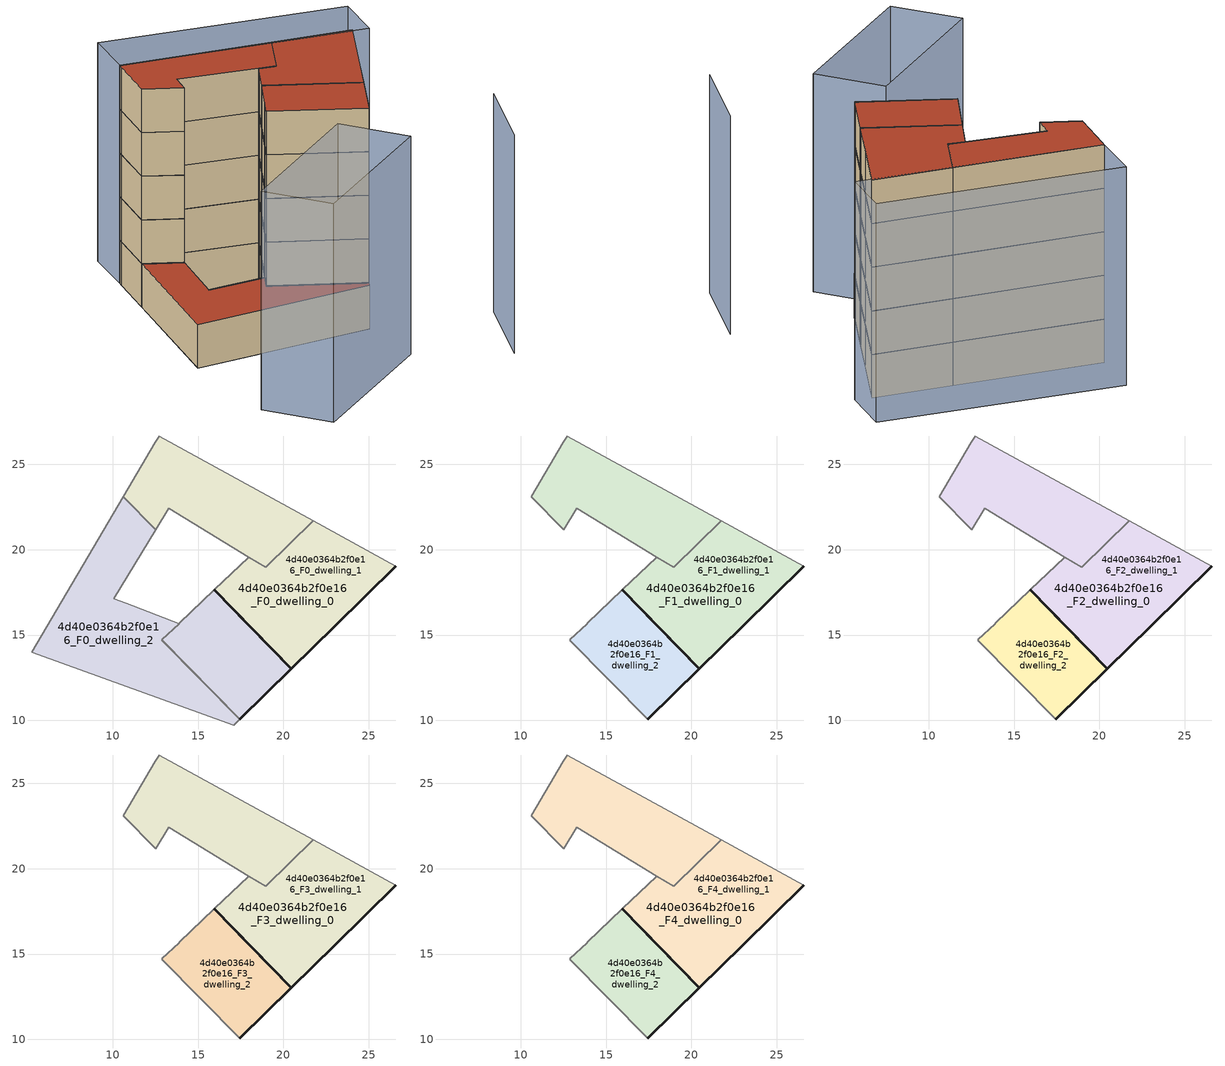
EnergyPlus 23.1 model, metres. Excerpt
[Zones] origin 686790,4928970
4d40e0364b2f0e16_F0_dwelling_0
 floor ground (EU_floor_Construction): 23.02,15.52 26.6,19.02 21.76,21.69 18.97,18.96 17.98,19.56 15.96,17.64 16.77,16.81 20.47,13.03 z0; 21.76,21.69 12.71,26.67 12.49,26.29 10.61,23.11 12.51,21.16 13.28,22.42 17.98,19.57 17.98,19.56 18.97,18.96 z0
 wall outside (EU_wall_Construction): 26.6,19.02 23.03,15.52 20.47,13.03 16.77,16.81 z0:3
 wall adiabatic (EU_wall_Construction): 16.77,16.81 15.96,17.64 17.98,19.56 / 18.97,18.96 21.76,21.69 26.6,19.02 z0:3
 wall to 4d40e0364b2f0e16_F0_dwelling_1 (EU_wall_Construction): 17.98,19.56 18.97,18.96 z0:3
4d40e0364b2f0e16_F0_dwelling_1
 floor ground (EU_floor_Construction): 23.02,15.52 26.6,19.02 21.76,21.69 18.97,18.96 17.98,19.56 15.96,17.64 16.77,16.81 20.47,13.03 z0; 21.76,21.69 12.71,26.67 12.49,26.29 10.61,23.11 12.51,21.16 13.28,22.42 17.98,19.57 17.98,19.56 18.97,18.96 z0
 wall adiabatic (EU_wall_Construction): 17.98,19.56 17.98,19.57 13.28,22.42 12.52,21.16 / 12.51,21.16 10.61,23.11 12.49,26.29 12.71,26.67 21.76,21.69 18.97,18.96 z0:3
4d40e0364b2f0e16_F0_dwelling_2
 floor ground (EU_floor_Construction): 17.44,10.05 12.88,14.71 13.89,15.67 10.78,16.85 10.06,17.12 12.51,21.16 10.61,23.11 5.23,14 17.1,9.72 z0; 20.47,13.03 15.96,17.64 13.9,15.68 13.89,15.67 12.88,14.71 17.44,10.05 z0
 wall outside (EU_wall_Construction): 15.96,17.64 20.47,13.03 17.44,10.05 z0:3
 wall adiabatic (EU_wall_Construction): 17.44,10.05 12.88,14.71 / 13.89,15.67 13.9,15.68 15.96,17.64 z0:3
 wall to 4d40e0364b2f0e16_F0_dwelling_3 (EU_wall_Construction): 12.88,14.71 13.89,15.67 z0:3
 roof outside (EU_floor_Construction): 12.51,21.16 10.06,17.12 10.78,16.85 13.89,15.67 12.88,14.71 17.44,10.05 17.1,9.72 5.23,14 10.61,23.11 z3
4d40e0364b2f0e16_F0_dwelling_3
 floor ground (EU_floor_Construction): 17.44,10.05 12.88,14.71 13.89,15.67 10.78,16.85 10.06,17.12 12.51,21.16 10.61,23.11 5.23,14 17.1,9.72 z0; 20.47,13.03 15.96,17.64 13.9,15.68 13.89,15.67 12.88,14.71 17.44,10.05 z0
 wall adiabatic (EU_wall_Construction): 12.88,14.71 17.44,10.05 17.1,9.72 5.23,14 10.61,23.11 12.52,21.16 10.06,17.12 10.78,16.85 13.89,15.67 z0:3
 roof outside (EU_roof_Construction): 12.51,21.16 10.06,17.12 10.78,16.85 13.89,15.67 12.88,14.71 17.44,10.05 17.1,9.72 5.23,14 10.61,23.11 z3; 15.96,17.64 20.47,13.03 17.44,10.05 12.88,14.71 13.89,15.67 13.9,15.68 z3
4d40e0364b2f0e16_F1_dwelling_0
 floor outside (EU_floor_Construction): 23.02,15.52 26.6,19.02 21.76,21.69 18.97,18.96 17.98,19.56 15.96,17.64 16.77,16.81 20.47,13.03 z3; 21.76,21.69 12.71,26.67 12.49,26.29 10.61,23.11 12.51,21.16 13.28,22.42 17.98,19.57 17.98,19.56 18.97,18.96 z3
 wall outside (EU_wall_Construction): 26.6,19.02 23.03,15.52 20.47,13.03 16.77,16.81 z3:6
 wall adiabatic (EU_wall_Construction): 16.77,16.81 15.96,17.64 17.98,19.56 / 18.97,18.96 21.76,21.69 26.6,19.02 z3:6
 wall to 4d40e0364b2f0e16_F1_dwelling_1 (EU_wall_Construction): 17.98,19.56 18.97,18.96 z3:6
4d40e0364b2f0e16_F1_dwelling_1
 floor to 4d40e0364b2f0e16_F0_dwelling_1 (EU_floor_Construction): 23.02,15.52 26.6,19.02 21.76,21.69 18.97,18.96 17.98,19.56 15.96,17.64 16.77,16.81 20.47,13.03 z3; 21.76,21.69 12.71,26.67 12.49,26.29 10.61,23.11 12.51,21.16 13.28,22.42 17.98,19.57 17.98,19.56 18.97,18.96 z3
 wall adiabatic (EU_wall_Construction): 17.98,19.56 17.98,19.57 13.28,22.42 12.52,21.16 10.61,23.11 12.49,26.29 12.71,26.67 21.76,21.69 18.97,18.96 z3:6
4d40e0364b2f0e16_F1_dwelling_2
 floor to 4d40e0364b2f0e16_F0_dwelling_2 (EU_floor_Construction): 20.47,13.03 15.96,17.64 13.9,15.68 13.89,15.67 12.88,14.71 17.44,10.05 z3
 wall outside (EU_wall_Construction): 15.96,17.64 20.47,13.03 17.44,10.05 z3:6
 wall adiabatic (EU_wall_Construction): 17.44,10.05 12.88,14.71 13.89,15.67 13.9,15.68 15.96,17.64 z3:6
4d40e0364b2f0e16_F2_dwelling_0
 floor outside (EU_floor_Construction): 23.02,15.52 26.6,19.02 21.76,21.69 18.97,18.96 17.98,19.56 15.96,17.64 16.77,16.81 20.47,13.03 z6; 21.76,21.69 12.71,26.67 12.49,26.29 10.61,23.11 12.51,21.16 13.28,22.42 17.98,19.57 17.98,19.56 18.97,18.96 z6
 wall outside (EU_wall_Construction): 26.6,19.02 23.03,15.52 20.47,13.03 16.77,16.81 z6:9
 wall adiabatic (EU_wall_Construction): 16.77,16.81 15.96,17.64 17.98,19.56 / 18.97,18.96 21.76,21.69 26.6,19.02 z6:9
 wall to 4d40e0364b2f0e16_F2_dwelling_1 (EU_wall_Construction): 17.98,19.56 18.97,18.96 z6:9
4d40e0364b2f0e16_F2_dwelling_1
 floor to 4d40e0364b2f0e16_F1_dwelling_1 (EU_floor_Construction): 23.02,15.52 26.6,19.02 21.76,21.69 18.97,18.96 17.98,19.56 15.96,17.64 16.77,16.81 20.47,13.03 z6; 21.76,21.69 12.71,26.67 12.49,26.29 10.61,23.11 12.51,21.16 13.28,22.42 17.98,19.57 17.98,19.56 18.97,18.96 z6
 wall adiabatic (EU_wall_Construction): 17.98,19.56 17.98,19.57 13.28,22.42 12.52,21.16 10.61,23.11 12.49,26.29 12.71,26.67 21.76,21.69 18.97,18.96 z6:9
4d40e0364b2f0e16_F2_dwelling_2
 floor to 4d40e0364b2f0e16_F1_dwelling_2 (EU_floor_Construction): 20.47,13.03 15.96,17.64 13.9,15.68 13.89,15.67 12.88,14.71 17.44,10.05 z6
 wall outside (EU_wall_Construction): 15.96,17.64 20.47,13.03 17.44,10.05 z6:9
 wall adiabatic (EU_wall_Construction): 17.44,10.05 12.88,14.71 13.89,15.67 13.9,15.68 15.96,17.64 z6:9
4d40e0364b2f0e16_F3_dwelling_0
 floor outside (EU_floor_Construction): 23.02,15.52 26.6,19.02 21.76,21.69 18.97,18.96 17.98,19.56 15.96,17.64 16.77,16.81 20.47,13.03 z9; 21.76,21.69 12.71,26.67 12.49,26.29 10.61,23.11 12.51,21.16 13.28,22.42 17.98,19.57 17.98,19.56 18.97,18.96 z9
 wall outside (EU_wall_Construction): 26.6,19.02 23.03,15.52 20.47,13.03 16.77,16.81 z9:12
 wall adiabatic (EU_wall_Construction): 16.77,16.81 15.96,17.64 17.98,19.56 / 18.97,18.96 21.76,21.69 26.6,19.02 z9:12
 wall to 4d40e0364b2f0e16_F3_dwelling_1 (EU_wall_Construction): 17.98,19.56 18.97,18.96 z9:12
4d40e0364b2f0e16_F3_dwelling_1
 floor to 4d40e0364b2f0e16_F2_dwelling_1 (EU_floor_Construction): 23.02,15.52 26.6,19.02 21.76,21.69 18.97,18.96 17.98,19.56 15.96,17.64 16.77,16.81 20.47,13.03 z9; 21.76,21.69 12.71,26.67 12.49,26.29 10.61,23.11 12.51,21.16 13.28,22.42 17.98,19.57 17.98,19.56 18.97,18.96 z9
 wall adiabatic (EU_wall_Construction): 17.98,19.56 17.98,19.57 13.28,22.42 12.52,21.16 10.61,23.11 12.49,26.29 12.71,26.67 21.76,21.69 18.97,18.96 z9:12
4d40e0364b2f0e16_F3_dwelling_2
 floor to 4d40e0364b2f0e16_F2_dwelling_2 (EU_floor_Construction): 20.47,13.03 15.96,17.64 13.9,15.68 13.89,15.67 12.88,14.71 17.44,10.05 z9
 wall outside (EU_wall_Construction): 15.96,17.64 20.47,13.03 17.44,10.05 z9:12
 wall adiabatic (EU_wall_Construction): 17.44,10.05 12.88,14.71 13.89,15.67 13.9,15.68 15.96,17.64 z9:12
4d40e0364b2f0e16_F4_dwelling_0
 floor outside (EU_floor_Construction): 23.02,15.52 26.6,19.02 21.76,21.69 18.97,18.96 17.98,19.56 15.96,17.64 16.77,16.81 20.47,13.03 z12; 21.76,21.69 12.71,26.67 12.49,26.29 10.61,23.11 12.51,21.16 13.28,22.42 17.98,19.57 17.98,19.56 18.97,18.96 z12
 wall outside (EU_wall_Construction): 26.6,19.02 23.03,15.52 20.47,13.03 16.77,16.81 z12:15
 wall adiabatic (EU_wall_Construction): 16.77,16.81 15.96,17.64 17.98,19.56 / 18.97,18.96 21.76,21.69 26.6,19.02 z12:15
 wall to 4d40e0364b2f0e16_F4_dwelling_1 (EU_wall_Construction): 17.98,19.56 18.97,18.96 z12:15
 roof outside (EU_roof_Construction): 21.76,21.69 18.97,18.96 17.98,19.56 17.98,19.57 13.28,22.42 12.51,21.16 10.61,23.11 12.49,26.29 12.71,26.67 z15; 26.6,19.02 23.02,15.52 20.47,13.03 16.77,16.81 15.96,17.64 17.98,19.56 18.97,18.96 21.76,21.69 z15
4d40e0364b2f0e16_F4_dwelling_1
 floor to 4d40e0364b2f0e16_F3_dwelling_1 (EU_floor_Construction): 23.02,15.52 26.6,19.02 21.76,21.69 18.97,18.96 17.98,19.56 15.96,17.64 16.77,16.81 20.47,13.03 z12; 21.76,21.69 12.71,26.67 12.49,26.29 10.61,23.11 12.51,21.16 13.28,22.42 17.98,19.57 17.98,19.56 18.97,18.96 z12
 wall adiabatic (EU_wall_Construction): 17.98,19.56 17.98,19.57 13.28,22.42 12.52,21.16 10.61,23.11 12.49,26.29 12.71,26.67 21.76,21.69 18.97,18.96 z12:15
 roof outside (EU_roof_Construction): 21.76,21.69 18.97,18.96 17.98,19.56 17.98,19.57 13.28,22.42 12.51,21.16 10.61,23.11 12.49,26.29 12.71,26.67 z15; 26.6,19.02 23.02,15.52 20.47,13.03 16.77,16.81 15.96,17.64 17.98,19.56 18.97,18.96 21.76,21.69 z15
4d40e0364b2f0e16_F4_dwelling_2
 floor to 4d40e0364b2f0e16_F3_dwelling_2 (EU_floor_Construction): 20.47,13.03 15.96,17.64 13.9,15.68 13.89,15.67 12.88,14.71 17.44,10.05 z12
 wall outside (EU_wall_Construction): 15.96,17.64 20.47,13.03 17.44,10.05 z12:15
 wall adiabatic (EU_wall_Construction): 17.44,10.05 12.88,14.71 13.89,15.67 13.9,15.68 15.96,17.64 z12:15
 roof outside (EU_roof_Construction): 15.96,17.64 20.47,13.03 17.44,10.05 12.88,14.71 13.89,15.67 13.9,15.68 z15
shading: 19.91,0.14 24.3,5.48 / 2.62,6.63 14.23,9.95 / 14.23,9.95 15.61,5.11 / 15.61,5.11 4,1.78 / 4,1.78 2.62,6.63 / 14.62,30.06 29.37,21.72 / 29.37,21.72 27.46,18.34 / 27.46,18.34 12.71,26.67 / 12.71,26.67 14.62,30.06 z0:15
[Building]
EU S2 Campaign: North Axis=0; Terrain=City; Solar Distribution=FullExterior
[Site:Location]
Bologna: Latitude=44.5; Longitude=11.25; Time Zone=1; Elevation=37
[SizingPeriod:WeatherFileDays]
AnnualSizingPeriod: Begin Month=1; Begin Day of Month=1; End Month=12; End Day of Month=31; Day of Week for Start Day=Monday; Use Weather File Daylight Saving Period=No; Use Weather File Rain and Snow Indicators=No
[MATERIAL]
EU_InternalMass_Material: Roughness=MediumRough; Thickness=0.1; Conductivity=1; Density=1800; Specific Heat=900; Thermal Absorptance=0.9; Solar Absorptance=0.7; Visible Absorptance=0.7
[MATERIAL:NOMASS] Roughness=MediumRough; Thermal Absorptance=0.9; Solar Absorptance=0.7; Visible Absorptance=0.7
Name | Thermal Resistance
EU_wall_NoMass | 0.905828
EU_roof_NoMass | 0.37593
EU_floor_NoMass | 0.67114
[CONSTRUCTION]
EU_wall_Construction: EU_wall_NoMass
EU_roof_Construction: EU_roof_NoMass
EU_floor_Construction: EU_floor_NoMass
EU_InternalMass_Construction: EU_InternalMass_Material
[ZONE] Type=1; Multiplier=1; Ceiling Height=autocalculate; Floor Area=autocalculate; Part of Total Floor Area=Yes
Name | Volume
4d40e0364b2f0e16_F0_dwelling_0; 4d40e0364b2f0e16_F1_dwelling_0; 4d40e0364b2f0e16_F2_dwelling_0; 4d40e0364b2f0e16_F3_dwelling_0; 4d40e0364b2f0e16_F4_dwelling_0; 4d40e0364b2f0e16_F0_dwelling_1; 4d40e0364b2f0e16_F1_dwelling_1; 4d40e0364b2f0e16_F2_dwelling_1; 4d40e0364b2f0e16_F3_dwelling_1; 4d40e0364b2f0e16_F4_dwelling_1 | 246.913
4d40e0364b2f0e16_F0_dwelling_2; 4d40e0364b2f0e16_F0_dwelling_3 | 246.9375
4d40e0364b2f0e16_F1_dwelling_2; 4d40e0364b2f0e16_F2_dwelling_2; 4d40e0364b2f0e16_F3_dwelling_2; 4d40e0364b2f0e16_F4_dwelling_2 | 82.7637
[INTERNALMASS] Construction=EU_InternalMass_Construction
Name | Zone or ZoneList | Surface Area
4d40e0364b2f0e16_F0_dwelling_0_EU_InternalMass | 4d40e0364b2f0e16_F0_dwelling_0 | 44.4985
4d40e0364b2f0e16_F0_dwelling_1_EU_InternalMass | 4d40e0364b2f0e16_F0_dwelling_1 | 37.8074
4d40e0364b2f0e16_F0_dwelling_2_EU_InternalMass | 4d40e0364b2f0e16_F0_dwelling_2 | 27.5879
4d40e0364b2f0e16_F0_dwelling_3_EU_InternalMass | 4d40e0364b2f0e16_F0_dwelling_3 | 54.7267
4d40e0364b2f0e16_F1_dwelling_0_EU_InternalMass | 4d40e0364b2f0e16_F1_dwelling_0 | 39.5972
4d40e0364b2f0e16_F1_dwelling_1_EU_InternalMass | 4d40e0364b2f0e16_F1_dwelling_1 | 40.45
4d40e0364b2f0e16_F1_dwelling_2_EU_InternalMass | 4d40e0364b2f0e16_F1_dwelling_2 | 84.5751
4d40e0364b2f0e16_F2_dwelling_0_EU_InternalMass | 4d40e0364b2f0e16_F2_dwelling_0 | 39.5972
4d40e0364b2f0e16_F2_dwelling_1_EU_InternalMass | 4d40e0364b2f0e16_F2_dwelling_1 | 40.45
4d40e0364b2f0e16_F2_dwelling_2_EU_InternalMass | 4d40e0364b2f0e16_F2_dwelling_2 | 84.5751
4d40e0364b2f0e16_F3_dwelling_0_EU_InternalMass | 4d40e0364b2f0e16_F3_dwelling_0 | 39.5972
4d40e0364b2f0e16_F3_dwelling_1_EU_InternalMass | 4d40e0364b2f0e16_F3_dwelling_1 | 40.45
4d40e0364b2f0e16_F3_dwelling_2_EU_InternalMass | 4d40e0364b2f0e16_F3_dwelling_2 | 84.5751
4d40e0364b2f0e16_F4_dwelling_0_EU_InternalMass | 4d40e0364b2f0e16_F4_dwelling_0 | 39.5972
4d40e0364b2f0e16_F4_dwelling_1_EU_InternalMass | 4d40e0364b2f0e16_F4_dwelling_1 | 40.45
4d40e0364b2f0e16_F4_dwelling_2_EU_InternalMass | 4d40e0364b2f0e16_F4_dwelling_2 | 84.5751
[OTHEREQUIPMENT] Fuel Type=Electricity; Design Level Calculation Method=Watts/Area; Power per Zone Floor Area=1; Fraction Latent=0; Fraction Radiant=0; Fraction Lost=0; Carbon Dioxide Generation Rate=0; EndUse Subcategory=EU_Step8_InternalGains
Name | Zone or ZoneList or Space or SpaceList | Schedule
EU_Step8_InternalGain_4d40e0364b2f0e16_F0_dwelling_0_f000 | 4d40e0364b2f0e16_F0_dwelling_0 | EU_Step8_GainSchedule_4d40e0364b2f0e16_F0_dwelling_0_f000
EU_Step8_InternalGain_4d40e0364b2f0e16_F0_dwelling_1_f000 | 4d40e0364b2f0e16_F0_dwelling_1 | EU_Step8_GainSchedule_4d40e0364b2f0e16_F0_dwelling_1_f000
EU_Step8_InternalGain_4d40e0364b2f0e16_F0_dwelling_2_f000 | 4d40e0364b2f0e16_F0_dwelling_2 | EU_Step8_GainSchedule_4d40e0364b2f0e16_F0_dwelling_2_f000
EU_Step8_InternalGain_4d40e0364b2f0e16_F0_dwelling_3_f000 | 4d40e0364b2f0e16_F0_dwelling_3 | EU_Step8_GainSchedule_4d40e0364b2f0e16_F0_dwelling_3_f000
EU_Step8_InternalGain_4d40e0364b2f0e16_F1_dwelling_0_f000 | 4d40e0364b2f0e16_F1_dwelling_0 | EU_Step8_GainSchedule_4d40e0364b2f0e16_F1_dwelling_0_f000
EU_Step8_InternalGain_4d40e0364b2f0e16_F1_dwelling_1_f000 | 4d40e0364b2f0e16_F1_dwelling_1 | EU_Step8_GainSchedule_4d40e0364b2f0e16_F1_dwelling_1_f000
EU_Step8_InternalGain_4d40e0364b2f0e16_F1_dwelling_2_f000 | 4d40e0364b2f0e16_F1_dwelling_2 | EU_Step8_GainSchedule_4d40e0364b2f0e16_F1_dwelling_2_f000
EU_Step8_InternalGain_4d40e0364b2f0e16_F2_dwelling_0_f000 | 4d40e0364b2f0e16_F2_dwelling_0 | EU_Step8_GainSchedule_4d40e0364b2f0e16_F2_dwelling_0_f000
EU_Step8_InternalGain_4d40e0364b2f0e16_F2_dwelling_1_f000 | 4d40e0364b2f0e16_F2_dwelling_1 | EU_Step8_GainSchedule_4d40e0364b2f0e16_F2_dwelling_1_f000
EU_Step8_InternalGain_4d40e0364b2f0e16_F2_dwelling_2_f000 | 4d40e0364b2f0e16_F2_dwelling_2 | EU_Step8_GainSchedule_4d40e0364b2f0e16_F2_dwelling_2_f000
EU_Step8_InternalGain_4d40e0364b2f0e16_F3_dwelling_0_f000 | 4d40e0364b2f0e16_F3_dwelling_0 | EU_Step8_GainSchedule_4d40e0364b2f0e16_F3_dwelling_0_f000
EU_Step8_InternalGain_4d40e0364b2f0e16_F3_dwelling_1_f000 | 4d40e0364b2f0e16_F3_dwelling_1 | EU_Step8_GainSchedule_4d40e0364b2f0e16_F3_dwelling_1_f000
EU_Step8_InternalGain_4d40e0364b2f0e16_F3_dwelling_2_f000 | 4d40e0364b2f0e16_F3_dwelling_2 | EU_Step8_GainSchedule_4d40e0364b2f0e16_F3_dwelling_2_f000
EU_Step8_InternalGain_4d40e0364b2f0e16_F4_dwelling_0_f000 | 4d40e0364b2f0e16_F4_dwelling_0 | EU_Step8_GainSchedule_4d40e0364b2f0e16_F4_dwelling_0_f000
EU_Step8_InternalGain_4d40e0364b2f0e16_F4_dwelling_1_f000 | 4d40e0364b2f0e16_F4_dwelling_1 | EU_Step8_GainSchedule_4d40e0364b2f0e16_F4_dwelling_1_f000
EU_Step8_InternalGain_4d40e0364b2f0e16_F4_dwelling_2_f000 | 4d40e0364b2f0e16_F4_dwelling_2 | EU_Step8_GainSchedule_4d40e0364b2f0e16_F4_dwelling_2_f000
[ZONEVENTILATION:DESIGNFLOWRATE] Schedule=EU_AlwaysOn; Design Flow Rate Calculation Method=AirChanges/Hour; Air Changes per Hour=0.73129; Ventilation Type=Natural; Fan Pressure Rise=0; Fan Total Efficiency=1; Constant Term Coefficient=1; Temperature Term Coefficient=0; Velocity Term Coefficient=0; Velocity Squared Term Coefficient=0; Minimum Indoor Temperature=-100; Maximum Indoor Temperature=100; Delta Temperature=-100; Minimum Outdoor Temperature=-100; Maximum Outdoor Temperature=100; Maximum Wind Speed=40
Name | Zone or ZoneList or Space or SpaceList
EU_ConstantAir_4d40e0364b2f0e16_F0_dwelling_0 | 4d40e0364b2f0e16_F0_dwelling_0
EU_ConstantAir_4d40e0364b2f0e16_F0_dwelling_1 | 4d40e0364b2f0e16_F0_dwelling_1
EU_ConstantAir_4d40e0364b2f0e16_F0_dwelling_2 | 4d40e0364b2f0e16_F0_dwelling_2
EU_ConstantAir_4d40e0364b2f0e16_F0_dwelling_3 | 4d40e0364b2f0e16_F0_dwelling_3
EU_ConstantAir_4d40e0364b2f0e16_F1_dwelling_0 | 4d40e0364b2f0e16_F1_dwelling_0
EU_ConstantAir_4d40e0364b2f0e16_F1_dwelling_1 | 4d40e0364b2f0e16_F1_dwelling_1
EU_ConstantAir_4d40e0364b2f0e16_F1_dwelling_2 | 4d40e0364b2f0e16_F1_dwelling_2
EU_ConstantAir_4d40e0364b2f0e16_F2_dwelling_0 | 4d40e0364b2f0e16_F2_dwelling_0
EU_ConstantAir_4d40e0364b2f0e16_F2_dwelling_1 | 4d40e0364b2f0e16_F2_dwelling_1
EU_ConstantAir_4d40e0364b2f0e16_F2_dwelling_2 | 4d40e0364b2f0e16_F2_dwelling_2
EU_ConstantAir_4d40e0364b2f0e16_F3_dwelling_0 | 4d40e0364b2f0e16_F3_dwelling_0
EU_ConstantAir_4d40e0364b2f0e16_F3_dwelling_1 | 4d40e0364b2f0e16_F3_dwelling_1
EU_ConstantAir_4d40e0364b2f0e16_F3_dwelling_2 | 4d40e0364b2f0e16_F3_dwelling_2
EU_ConstantAir_4d40e0364b2f0e16_F4_dwelling_0 | 4d40e0364b2f0e16_F4_dwelling_0
EU_ConstantAir_4d40e0364b2f0e16_F4_dwelling_1 | 4d40e0364b2f0e16_F4_dwelling_1
EU_ConstantAir_4d40e0364b2f0e16_F4_dwelling_2 | 4d40e0364b2f0e16_F4_dwelling_2
[HVACTEMPLATE:THERMOSTAT] Constant Heating Setpoint=20; Constant Cooling Setpoint=50
EU_HeatOnly_4d40e0364b2f0e16_F0_dwelling_0; EU_HeatOnly_4d40e0364b2f0e16_F0_dwelling_1; EU_HeatOnly_4d40e0364b2f0e16_F0_dwelling_2; EU_HeatOnly_4d40e0364b2f0e16_F0_dwelling_3; EU_HeatOnly_4d40e0364b2f0e16_F1_dwelling_0; EU_HeatOnly_4d40e0364b2f0e16_F1_dwelling_1; EU_HeatOnly_4d40e0364b2f0e16_F1_dwelling_2; EU_HeatOnly_4d40e0364b2f0e16_F2_dwelling_0; EU_HeatOnly_4d40e0364b2f0e16_F2_dwelling_1; EU_HeatOnly_4d40e0364b2f0e16_F2_dwelling_2; EU_HeatOnly_4d40e0364b2f0e16_F3_dwelling_0; EU_HeatOnly_4d40e0364b2f0e16_F3_dwelling_1; EU_HeatOnly_4d40e0364b2f0e16_F3_dwelling_2; EU_HeatOnly_4d40e0364b2f0e16_F4_dwelling_0; EU_HeatOnly_4d40e0364b2f0e16_F4_dwelling_1; EU_HeatOnly_4d40e0364b2f0e16_F4_dwelling_2
[HVACTEMPLATE:ZONE:IDEALLOADSAIRSYSTEM] System Availability Schedule=EU_AlwaysOn; Maximum Heating Supply Air Temperature=50; Minimum Cooling Supply Air Temperature=13; Maximum Heating Supply Air Humidity Ratio=0.0156; Minimum Cooling Supply Air Humidity Ratio=0.0077; Heating Limit=NoLimit; Cooling Limit=NoLimit; Heating Availability Schedule=EU_AlwaysOn; Cooling Availability Schedule=EU_CoolingOff; Dehumidification Control Type=ConstantSensibleHeatRatio; Cooling Sensible Heat Ratio=0.7; Dehumidification Setpoint=60; Humidification Control Type=None; Humidification Setpoint=30; Outdoor Air Method=None; Outdoor Air Flow Rate per Person=0.00944; Outdoor Air Flow Rate per Zone Floor Area=0; Outdoor Air Flow Rate per Zone=0; Demand Controlled Ventilation Type=None; Outdoor Air Economizer Type=NoEconomizer; Heat Recovery Type=None; Sensible Heat Recovery Effectiveness=0.7; Latent Heat Recovery Effectiveness=0.65
Name | Template Thermostat
4d40e0364b2f0e16_F0_dwelling_0 | EU_HeatOnly_4d40e0364b2f0e16_F0_dwelling_0
4d40e0364b2f0e16_F0_dwelling_1 | EU_HeatOnly_4d40e0364b2f0e16_F0_dwelling_1
4d40e0364b2f0e16_F0_dwelling_2 | EU_HeatOnly_4d40e0364b2f0e16_F0_dwelling_2
4d40e0364b2f0e16_F0_dwelling_3 | EU_HeatOnly_4d40e0364b2f0e16_F0_dwelling_3
4d40e0364b2f0e16_F1_dwelling_0 | EU_HeatOnly_4d40e0364b2f0e16_F1_dwelling_0
4d40e0364b2f0e16_F1_dwelling_1 | EU_HeatOnly_4d40e0364b2f0e16_F1_dwelling_1
4d40e0364b2f0e16_F1_dwelling_2 | EU_HeatOnly_4d40e0364b2f0e16_F1_dwelling_2
4d40e0364b2f0e16_F2_dwelling_0 | EU_HeatOnly_4d40e0364b2f0e16_F2_dwelling_0
4d40e0364b2f0e16_F2_dwelling_1 | EU_HeatOnly_4d40e0364b2f0e16_F2_dwelling_1
4d40e0364b2f0e16_F2_dwelling_2 | EU_HeatOnly_4d40e0364b2f0e16_F2_dwelling_2
4d40e0364b2f0e16_F3_dwelling_0 | EU_HeatOnly_4d40e0364b2f0e16_F3_dwelling_0
4d40e0364b2f0e16_F3_dwelling_1 | EU_HeatOnly_4d40e0364b2f0e16_F3_dwelling_1
4d40e0364b2f0e16_F3_dwelling_2 | EU_HeatOnly_4d40e0364b2f0e16_F3_dwelling_2
4d40e0364b2f0e16_F4_dwelling_0 | EU_HeatOnly_4d40e0364b2f0e16_F4_dwelling_0
4d40e0364b2f0e16_F4_dwelling_1 | EU_HeatOnly_4d40e0364b2f0e16_F4_dwelling_1
4d40e0364b2f0e16_F4_dwelling_2 | EU_HeatOnly_4d40e0364b2f0e16_F4_dwelling_2
[SIZING:ZONE] Zone Cooling Design Supply Air Temperature Input Method=SupplyAirTemperature; Zone Cooling Design Supply Air Temperature=13; Zone Heating Design Supply Air Temperature Input Method=SupplyAirTemperature; Zone Heating Design Supply Air Temperature=50; Zone Cooling Design Supply Air Humidity Ratio=0.008; Zone Heating Design Supply Air Humidity Ratio=0.008; Cooling Design Air Flow Method=DesignDay; Cooling Design Air Flow Rate=0; Cooling Minimum Air Flow per Zone Floor Area=0.000762; Cooling Minimum Air Flow=0; Cooling Minimum Air Flow Fraction=0.2; Heating Design Air Flow Method=DesignDay; Heating Design Air Flow Rate=0; Heating Maximum Air Flow per Zone Floor Area=0.002032; Heating Maximum Air Flow=0.141576; Heating Maximum Air Flow Fraction=0.3; Account for Dedicated Outdoor Air System=No; Dedicated Outdoor Air System Control Strategy=NeutralSupplyAir; Dedicated Outdoor Air Low Setpoint Temperature for Design=autosize; Dedicated Outdoor Air High Setpoint Temperature for Design=autosize; Zone Load Sizing Method=Sensible Load Only No Latent Load; Zone Latent Cooling Design Supply Air Humidity Ratio Input Method=HumidityRatioDifference; Zone Cooling Design Supply Air Humidity Ratio Difference=0.005; Zone Latent Heating Design Supply Air Humidity Ratio Input Method=HumidityRatioDifference; Zone Humidification Design Supply Air Humidity Ratio Difference=0.005
4d40e0364b2f0e16_F0_dwelling_0; 4d40e0364b2f0e16_F0_dwelling_1; 4d40e0364b2f0e16_F0_dwelling_2; 4d40e0364b2f0e16_F0_dwelling_3; 4d40e0364b2f0e16_F1_dwelling_0; 4d40e0364b2f0e16_F1_dwelling_1; 4d40e0364b2f0e16_F1_dwelling_2; 4d40e0364b2f0e16_F2_dwelling_0; 4d40e0364b2f0e16_F2_dwelling_1; 4d40e0364b2f0e16_F2_dwelling_2; 4d40e0364b2f0e16_F3_dwelling_0; 4d40e0364b2f0e16_F3_dwelling_1; 4d40e0364b2f0e16_F3_dwelling_2; 4d40e0364b2f0e16_F4_dwelling_0; 4d40e0364b2f0e16_F4_dwelling_1; 4d40e0364b2f0e16_F4_dwelling_2
[SCHEDULE:CONSTANT]
Name | Hourly Value
EU_AlwaysOn | 1
EU_CoolingOff | 0
[SCHEDULE:FILE] Column Number=1; Rows to Skip at Top=0; Number of Hours of Data=8760; Column Separator=Comma; Interpolate to Timestep=No; Minutes per Item=60; Adjust Schedule for Daylight Savings=Yes
Name | File
EU_Step8_GainSchedule_4d40e0364b2f0e16_F0_dwelling_0_f000 | ../../schedules/4d40e0364b2f0e16/4d40e0364b2f0e16_F0_dwelling_0_f000_gain.csv
EU_Step8_GainSchedule_4d40e0364b2f0e16_F0_dwelling_1_f000 | ../../schedules/4d40e0364b2f0e16/4d40e0364b2f0e16_F0_dwelling_1_f000_gain.csv
EU_Step8_GainSchedule_4d40e0364b2f0e16_F0_dwelling_2_f000 | ../../schedules/4d40e0364b2f0e16/4d40e0364b2f0e16_F0_dwelling_2_f000_gain.csv
EU_Step8_GainSchedule_4d40e0364b2f0e16_F0_dwelling_3_f000 | ../../schedules/4d40e0364b2f0e16/4d40e0364b2f0e16_F0_dwelling_3_f000_gain.csv
EU_Step8_GainSchedule_4d40e0364b2f0e16_F1_dwelling_0_f000 | ../../schedules/4d40e0364b2f0e16/4d40e0364b2f0e16_F1_dwelling_0_f000_gain.csv
EU_Step8_GainSchedule_4d40e0364b2f0e16_F1_dwelling_1_f000 | ../../schedules/4d40e0364b2f0e16/4d40e0364b2f0e16_F1_dwelling_1_f000_gain.csv
EU_Step8_GainSchedule_4d40e0364b2f0e16_F1_dwelling_2_f000 | ../../schedules/4d40e0364b2f0e16/4d40e0364b2f0e16_F1_dwelling_2_f000_gain.csv
EU_Step8_GainSchedule_4d40e0364b2f0e16_F2_dwelling_0_f000 | ../../schedules/4d40e0364b2f0e16/4d40e0364b2f0e16_F2_dwelling_0_f000_gain.csv
EU_Step8_GainSchedule_4d40e0364b2f0e16_F2_dwelling_1_f000 | ../../schedules/4d40e0364b2f0e16/4d40e0364b2f0e16_F2_dwelling_1_f000_gain.csv
EU_Step8_GainSchedule_4d40e0364b2f0e16_F2_dwelling_2_f000 | ../../schedules/4d40e0364b2f0e16/4d40e0364b2f0e16_F2_dwelling_2_f000_gain.csv
EU_Step8_GainSchedule_4d40e0364b2f0e16_F3_dwelling_0_f000 | ../../schedules/4d40e0364b2f0e16/4d40e0364b2f0e16_F3_dwelling_0_f000_gain.csv
EU_Step8_GainSchedule_4d40e0364b2f0e16_F3_dwelling_1_f000 | ../../schedules/4d40e0364b2f0e16/4d40e0364b2f0e16_F3_dwelling_1_f000_gain.csv
EU_Step8_GainSchedule_4d40e0364b2f0e16_F3_dwelling_2_f000 | ../../schedules/4d40e0364b2f0e16/4d40e0364b2f0e16_F3_dwelling_2_f000_gain.csv
EU_Step8_GainSchedule_4d40e0364b2f0e16_F4_dwelling_0_f000 | ../../schedules/4d40e0364b2f0e16/4d40e0364b2f0e16_F4_dwelling_0_f000_gain.csv
EU_Step8_GainSchedule_4d40e0364b2f0e16_F4_dwelling_1_f000 | ../../schedules/4d40e0364b2f0e16/4d40e0364b2f0e16_F4_dwelling_1_f000_gain.csv
EU_Step8_GainSchedule_4d40e0364b2f0e16_F4_dwelling_2_f000 | ../../schedules/4d40e0364b2f0e16/4d40e0364b2f0e16_F4_dwelling_2_f000_gain.csv
